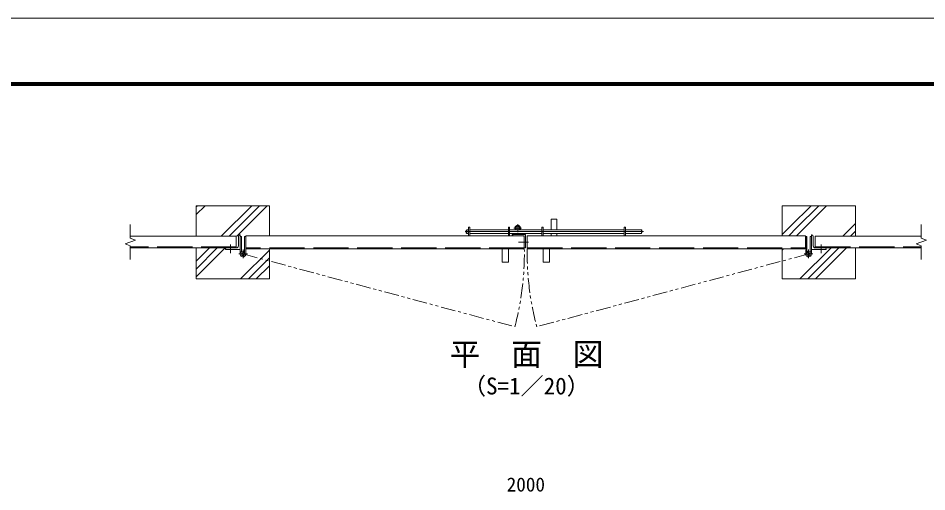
# Model space of a CAD drawing. Units: millimetres, scale not verified. Extents: x -4200 to 4200, y -2970 to 2970.
# Drawn here: x -491 to 2611, y 1353 to 2970 of the extents above; entities that cross this region are included whole.
import ezdxf
from ezdxf.enums import TextEntityAlignment as Align

# ---------------------------------------------------------------- set-up
doc = ezdxf.new("R2010")
doc.units = ezdxf.units.MM
doc.header["$LTSCALE"] = 20
for name, pattern in [('DASHED', [7.5, 6, -1.5]), ('USER1', [50.8, 31.75, -6.35, 6.35, -6.35]), ('USER2', [5, 2.5, -0.5, 0.5, -0.5, 0.5, -0.5])]:
    doc.linetypes.add(name, pattern=pattern)
doc.layers.add('0-0_D-TTL-TXT', color=7, linetype='Continuous')
for name, color, linetype, lineweight in [('0-1_D-STR1', 1, 'Continuous', 18), ('0-2_D-BMK', 2, 'USER1', 13), ('0-3_D-STR3', 3, 'Continuous', 13), ('0-4_D-STR4', 7, 'Continuous', 9), ('0-5_D-STR-DIM', 7, 'Continuous', 9), ('0-8_D-DCR-HCH', 7, 'Continuous', 9), ('0-B_D-TTL', 7, 'Continuous', 9)]:
    doc.layers.add(name, color=color, linetype=linetype, lineweight=lineweight)
doc.styles.add('ＭＳ ゴシック', font='')
doc.styles.get('ＭＳ ゴシック').set_extended_font_data('MS Gothic')

msp = doc.modelspace()

# ---------------------------------------------------------------- linework, layer by layer
at = {"layer": '0-1_D-STR1'}
for p, q in [((253.99, 2225.85), (-108.01, 2225.85)), ((260.99, 2225.35), (260.99, 2192.35)), ((1236.99, 2227.35), (286.99, 2227.35)), ((286.99, 2227.35), (286.99, 2187.35)), ((1236.99, 2227.35), (1236.99, 2187.35)), ((1246.99, 2227.35), (2196.99, 2227.35)), ((1246.99, 2227.35), (1246.99, 2187.35)), ((2196.99, 2227.35), (2196.99, 2187.35)), ((2222.99, 2225.35), (2222.99, 2192.35)), ((2229.99, 2225.85), (2229.99, 2185.85)), ((2229.99, 2225.85), (2591.99, 2225.85)), ((254.49, 2185.85), (221.49, 2185.85)), ((1231.99, 2182.35), (291.99, 2182.35)), ((1251.99, 2182.35), (2191.99, 2182.35)), ((2229.49, 2185.85), (2262.49, 2185.85)), ((2229.99, 2185.85), (2591.99, 2185.85))]:
    msp.add_line(p, q, dxfattribs=at)
at = {"layer": '0-1_D-STR1', "linetype": 'DASHED'}
for p, q in [((253.99, 2188.85), (-108.01, 2188.85)), ((1236.89, 2186.35), (287.09, 2186.35)), ((1247.09, 2186.35), (2196.89, 2186.35)), ((2229.99, 2188.85), (2591.99, 2188.85))]:
    msp.add_line(p, q, dxfattribs=at)
at = {"layer": '0-1_D-STR1'}
for points in [[(253.99, 2225.85), (253.99, 2185.85), (-108.01, 2185.85)], [(266.99, 2179.85), (266.99, 2229.85), (265.49, 2229.85)], [(2216.99, 2179.85), (2216.99, 2229.85), (2218.49, 2229.85)], [(216.99, 2181.35), (216.99, 2179.85), (266.99, 2179.85)], [(2266.99, 2181.35), (2266.99, 2179.85), (2216.99, 2179.85)]]:
    msp.add_lwpolyline(points, dxfattribs=at)
for centre, radius, start, end in [((265.49, 2225.35), 4.5, 90, 180), ((2218.49, 2225.35), 4.5, 360, 90), ((221.49, 2181.35), 4.5, 90, 180), ((254.49, 2192.35), 6.5, 270, 0), ((2229.49, 2192.35), 6.5, 180, 270), ((2262.49, 2181.35), 4.5, 360, 90)]:
    msp.add_arc(centre, radius, start, end, dxfattribs=at)
at = {"layer": '0-1_D-STR1', "linetype": 'DASHED'}
for centre, start, end in [((291.99, 2187.35), 180, 270), ((1231.99, 2187.35), 270, 0), ((1251.99, 2187.35), 180, 270), ((2191.99, 2187.35), 270, 0)]:
    msp.add_arc(centre, 5, start, end, dxfattribs=at)
at = {"layer": '0-2_D-BMK'}
for p, q in [((1214.49, 2239.93), (1214.49, 2266.58)), ((1035.15, 2241.35), (1643.9, 2241.35)), ((1201.17, 2253.25), (1227.81, 2253.25)), ((1217.13, 2204.85), (1251.74, 2204.85)), ((233.99, 2197.35), (233.99, 2168.35)), ((276.99, 2150.29), (276.99, 2180.02)), ((2206.99, 2150.29), (2206.99, 2180.02)), ((2249.99, 2197.35), (2249.99, 2168.35)), ((291.85, 2165.15), (262.13, 2165.15)), ((2192.13, 2165.15), (2221.85, 2165.15))]:
    msp.add_line(p, q, dxfattribs=at)
at = {"layer": '0-2_D-BMK', "linetype": 'USER2'}
for p, q in [((276.99, 2165.15), (1204.43, 1916.65)), ((2206.99, 2165.15), (1279.55, 1916.65))]:
    msp.add_line(p, q, dxfattribs=at)
for centre, start, end in [((276.99, 2165.15), 345, 1.02644), ((2206.99, 2165.15), 178.97356, 195)]:
    msp.add_arc(centre, 960.15, start, end, dxfattribs=at)
at = {"layer": '0-3_D-STR3'}
for p, q in [((1329.07, 2283.85), (1329.07, 2247.85)), ((1329.07, 2283.85), (1348.07, 2283.85)), ((1348.07, 2283.85), (1348.07, 2247.85)), ((1038.57, 2245.85), (1040.57, 2247.85)), ((1038.57, 2245.85), (1038.57, 2236.85)), ((1038.57, 2236.85), (1040.57, 2234.85)), ((1040.57, 2234.85), (1040.57, 2247.85)), ((1040.57, 2247.85), (1046.99, 2247.85)), ((1040.57, 2234.85), (1046.99, 2234.85)), ((1046.99, 2227.35), (1046.99, 2256.85)), ((1051.49, 2256.85), (1046.99, 2256.85)), ((1051.49, 2227.35), (1051.49, 2256.85)), ((1051.49, 2247.85), (1182.49, 2247.85)), ((1051.49, 2234.85), (1182.49, 2234.85)), ((1182.49, 2227.35), (1182.49, 2256.85)), ((1182.49, 2256.85), (1186.99, 2256.85)), ((1186.99, 2256.85), (1186.99, 2227.35)), ((1186.99, 2247.85), (1296.99, 2247.85)), ((1186.99, 2234.85), (1296.99, 2234.85)), ((1199.49, 2234.35), (1199.49, 2231.35)), ((1229.49, 2234.35), (1199.49, 2234.35)), ((1199.99, 2234.35), (1199.99, 2234.85)), ((1228.99, 2234.85), (1228.99, 2234.35)), ((1229.49, 2234.35), (1229.49, 2231.35)), ((1296.99, 2256.85), (1296.99, 2227.35)), ((1301.49, 2256.85), (1296.99, 2256.85)), ((1301.49, 2227.35), (1301.49, 2256.85)), ((1301.49, 2247.85), (1577.49, 2247.85)), ((1301.49, 2234.85), (1577.49, 2234.85)), ((1329.07, 2227.35), (1329.07, 2234.85)), ((1348.07, 2227.35), (1348.07, 2234.85)), ((1577.49, 2227.35), (1577.49, 2256.85)), ((1577.49, 2256.85), (1581.99, 2256.85)), ((1581.99, 2227.35), (1581.99, 2256.85)), ((1581.99, 2247.85), (1636.57, 2247.85)), ((1581.99, 2234.85), (1636.57, 2234.85)), ((1636.57, 2247.85), (1636.57, 2234.85)), ((1636.57, 2247.85), (1638.57, 2245.85)), ((1638.57, 2236.85), (1636.57, 2234.85)), ((1638.57, 2245.85), (1638.57, 2236.85)), ((267.29, 2165.15), (267.29, 2224.85)), ((282.19, 2165.15), (282.19, 2224.85)), ((282.19, 2224.85), (286.69, 2224.85)), ((286.69, 2165.15), (286.69, 2224.85)), ((1232.99, 2227.35), (1198.99, 2227.35)), ((1229.49, 2231.35), (1199.49, 2231.35)), ((1236.99, 2223.35), (1236.99, 2189.35)), ((1240.99, 2186.35), (1240.99, 2231.35)), ((2197.29, 2165.15), (2197.29, 2224.85)), ((2201.79, 2224.85), (2197.29, 2224.85)), ((2201.79, 2165.15), (2201.79, 2224.85)), ((2216.69, 2165.15), (2216.69, 2224.85)), ((282.19, 2173.34), (279.78, 2169.54)), ((1160.99, 2182.35), (1160.99, 2137.35)), ((1182.99, 2182.35), (1182.99, 2137.35)), ((1240.99, 2186.35), (1239.99, 2186.35)), ((1300.99, 2182.35), (1300.99, 2137.35)), ((1322.99, 2182.35), (1322.99, 2137.35)), ((2201.79, 2173.34), (2204.2, 2169.54)), ((1182.99, 2137.35), (1160.99, 2137.35)), ((1300.99, 2137.35), (1322.99, 2137.35))]:
    msp.add_line(p, q, dxfattribs=at)
for points in [[(271.79, 2173.34), (271.79, 2224.85), (267.29, 2224.85)], [(1240.99, 2231.35), (1195.99, 2231.35), (1195.99, 2230.35)], [(2212.19, 2173.34), (2212.19, 2224.85), (2216.69, 2224.85)]]:
    msp.add_lwpolyline(points, dxfattribs=at)
for centre, radius, start, end in [((1214.49, 2253.25), 9.55, 325.56727, 214.43273), ((1214.49, 2253.25), 8.35, 319.70684, 220.29317), ((1214.49, 2253.25), 8.1, 318.19015, 221.80986), ((1214.49, 2253.25), 6.5, 303.82287, 236.17714), ((1198.99, 2230.35), 3, 180, 270.00011), ((1232.99, 2223.35), 4, 0.00001, 90.00011), ((276.99, 2165.15), 9.7, 57.58265, 0), ((1239.99, 2189.35), 3, 180, 270), ((2206.99, 2165.15), 9.7, 180, 122.41735), ((276.99, 2165.15), 5.2, 57.58265, 0), ((2206.99, 2165.15), 5.2, 180, 122.41735)]:
    msp.add_arc(centre, radius, start, end, dxfattribs=at)
at = {"layer": '0-4_D-STR4'}
for p, q in [((116.99, 2329.85), (366.99, 2329.85)), ((116.99, 2225.85), (116.99, 2329.85)), ((366.99, 2329.85), (366.99, 2227.35)), ((2116.99, 2329.85), (2116.99, 2227.35)), ((2366.99, 2329.85), (2116.99, 2329.85)), ((2366.99, 2225.85), (2366.99, 2329.85)), ((366.99, 2182.35), (366.99, 2079.85)), ((2116.99, 2182.35), (2116.99, 2079.85))]:
    msp.add_line(p, q, dxfattribs=at)
for points in [[(366.99, 2079.85), (116.99, 2079.85), (116.99, 2185.85)], [(2116.99, 2079.85), (2366.99, 2079.85), (2366.99, 2185.85)]]:
    msp.add_lwpolyline(points, dxfattribs=at)
at = {"layer": '0-5_D-STR-DIM'}
for p, q in [((-108.01, 2265.85), (-108.01, 2218.68)), ((2591.99, 2265.85), (2591.99, 2218.68)), ((-125.63, 2199.44), (-90.39, 2212.27)), ((-90.39, 2212.27), (-108.01, 2218.68)), ((2574.37, 2199.44), (2609.61, 2212.27)), ((2609.61, 2212.27), (2591.99, 2218.68)), ((-108.01, 2193.03), (-125.63, 2199.44)), ((-108.01, 2193.03), (-108.01, 2145.85)), ((2591.99, 2193.03), (2574.37, 2199.44)), ((2591.99, 2193.03), (2591.99, 2145.85))]:
    msp.add_line(p, q, dxfattribs=at)
at = {"layer": '0-8_D-DCR-HCH'}
for p, q in [((116.99, 2299.35), (147.5, 2329.85)), ((116.99, 2325.86), (120.98, 2329.85)), ((202.6, 2225.85), (306.6, 2329.85)), ((229.11, 2225.85), (333.11, 2329.85)), ((255.63, 2225.85), (359.63, 2329.85)), ((2188.48, 2249.51), (2268.82, 2329.85)), ((2323.92, 2225.85), (2366.99, 2268.93)), ((2166.32, 2227.35), (2188.48, 2249.51)), ((2350.43, 2225.85), (2366.99, 2242.41)), ((116.99, 2087.22), (215.63, 2185.85)), ((116.99, 2113.73), (189.11, 2185.85)), ((116.99, 2140.25), (162.6, 2185.85)), ((268.73, 2079.85), (366.99, 2178.12)), ((2116.99, 2178.03), (2121.32, 2182.35)), ((2177.92, 2079.85), (2283.92, 2185.85)), ((2204.43, 2079.85), (2310.43, 2185.85)), ((2230.95, 2079.85), (2336.95, 2185.85)), ((295.24, 2079.85), (366.99, 2151.6)), ((321.76, 2079.85), (366.99, 2125.08))]:
    msp.add_line(p, q, dxfattribs=at)
for points in [[(2116.99, 2231.06), (2146.65, 2260.72), (2215.78, 2329.85)], [(2139.8, 2227.35), (2167.57, 2255.12), (2242.3, 2329.85)]]:
    msp.add_lwpolyline(points, dxfattribs=at)
at = {"layer": '0-B_D-TTL', "color": 2, "lineweight": 18}
msp.add_lwpolyline([(-4200, 2970), (4200, 2970), (4200, -2970), (-4200, -2970)], close=True, dxfattribs=at)
at = {"layer": '0-B_D-TTL'}
for points in [[(-3930, 2750), (3930, 2750), (3930, -2750), (-3930, -2750)], [(-3927.5, 2747.5), (3927.5, 2747.5), (3927.5, -2747.5), (-3927.5, -2747.5)], [(-3925, 2745), (3925, 2745), (3925, -2745), (-3925, -2745)], [(-3922.5, 2742.5), (3922.5, 2742.5), (3922.5, -2742.5), (-3922.5, -2742.5)], [(-3920, 2740), (3920, 2740), (3920, -2740), (-3920, -2740)]]:
    msp.add_lwpolyline(points, close=True, dxfattribs=at)

# ---------------------------------------------------------------- texts
at = {"layer": '0-0_D-TTL-TXT', "style": 'ＭＳ ゴシック'}
for s, height, p in [('平\u3000面\u3000図', 76.98, (982.09, 1761.33)), ('（S=1／20）', 57.77, (1027.58, 1668.13))]:
    msp.add_text(s, height=height, dxfattribs=at).set_placement(p, align=Align.BOTTOM_LEFT)
at = {"layer": '0-5_D-STR-DIM', "style": 'ＭＳ ゴシック'}
msp.add_text('2000', height=48.09, dxfattribs=at).set_placement((1176.74, 1339.61), align=Align.BOTTOM_LEFT)

doc.saveas('drawing.dxf')
